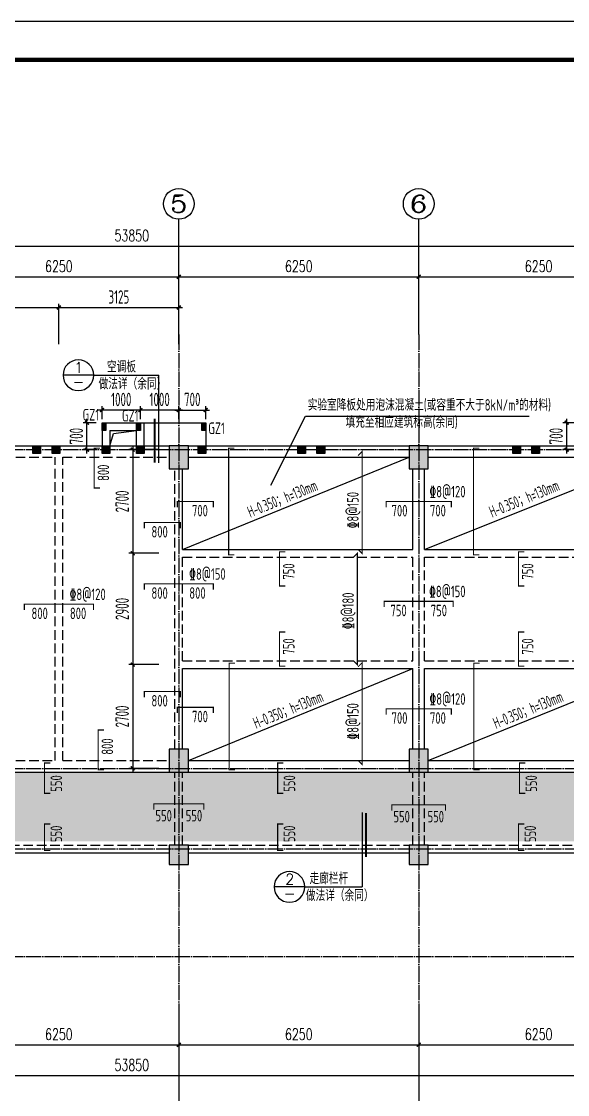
# Model space of a CAD drawing. Extents: x 139600 to 234074, y -135459 to 284050.
# Drawn here: x 174150 to 188378, y -119895 to -91950 of the extents above; entities that cross this region are included whole.
import ezdxf
from ezdxf.enums import TextEntityAlignment as Align

# ---------------------------------------------------------------- set-up
doc = ezdxf.new("R2010")
doc.units = 0
doc.header["$LTSCALE"] = 100
for name, pattern in [('DASHED', [0.75, 0.5, -0.25]), ('DOTE', [2.42, 2, -0.2, 0.02, -0.2]), ('HIDDEN', [7, 5, -2])]:
    doc.linetypes.add(name, pattern=pattern)
doc.layers.get('0').update_dxf_attribs({"linetype": 'CONTINUOUS'})
doc.layers.get('Defpoints').update_dxf_attribs({"linetype": 'CONTINUOUS'})
for name, color, linetype in [('AXIS', 3, 'CONTINUOUS'), ('AXIS_TEXT', 7, 'CONTINUOUS'), ('BEAM', 4, 'DASHED'), ('BEAM_CON', 4, 'CONTINUOUS'), ('B挑板&檐线', 6, 'CONTINUOUS'), ('B板筋标注', 7, 'CONTINUOUS'), ('B板细部尺寸标注', 9, 'CONTINUOUS'), ('COLU', 7, 'CONTINUOUS'), ('DOTE', 8, 'DOTE'), ('D大样&索引', 7, 'CONTINUOUS'), ('D洞口边线', 6, 'CONTINUOUS'), ('FSK_FREIN', 2, 'CONTINUOUS'), ('FSK_FTEXT', 4, 'CONTINUOUS'), ('FSK_ZREIN', 1, 'CONTINUOUS'), ('FSK_ZTEXT', 3, 'CONTINUOUS'), ('GZ', 2, 'CONTINUOUS'), ('图框', 7, 'CONTINUOUS')]:
    doc.layers.add(name, color=color, linetype=linetype)
doc.styles.add('_TCH_AXIS', font='COMPLEX', dxfattribs={"bigfont": 'GBCBIG'})
doc.styles.add('_TCH_DIM', font='tssdeng.shx', dxfattribs={"width": 0.7, "bigfont": '1.shx'})
doc.styles.add('_TCH_DIM_T3', font='simplex_.ttf', dxfattribs={"width": 0.705882, "bigfont": 'GBCBIG'})
doc.styles.add('BW_Rein', font='Tssdeng.shx', dxfattribs={"width": 0.7, "bigfont": 'hztxt.shx'})
doc.styles.add('COMP', font='COMPLEX', dxfattribs={"bigfont": 'hztxt'})
doc.styles.add('COMPLEX', font='COMPLEX')
doc.styles.add('TSSD_Dimension', font='tssdeng.shx', dxfattribs={"width": 0.62, "bigfont": '1.shx'})
doc.styles.add('TSSD_Rein', font='Tssdeng.shx', dxfattribs={"width": 0.7, "bigfont": '1.shx'})
doc.dimstyles.new('_TCH_ARCH&&100', dxfattribs={"dimtxt": 297.5, "dimasz": 100, "dimexe": 250, "dimexo": 300, "dimgap": 126.25, "dimtad": 1, "dimdec": 0, "dimzin": 0, "dimdsep": 46, "dimtxsty": '_TCH_DIM_T3', "dimblk": 'ARCHTICK', "dimcen": 0.09, "dimclrt": 7, "dimazin": 2, "dimtfac": 1, "dimtdec": 0, "dimtix": 1, "dimtmove": 2, "dimatfit": 3, "dimfxl": 1, "dimtolj": 1, "dimtzin": 0, "dimarcsym": 0})
doc.dimstyles.new('TSSD_100_100', dxfattribs={"dimtxt": 350, "dimasz": 100, "dimexe": 100, "dimexo": 250, "dimgap": 100, "dimtad": 1, "dimdec": 0, "dimzin": 0, "dimdsep": 46, "dimtxsty": 'TSSD_Dimension', "dimblk": 'ARCHTICK', "dimblk1": 'ARCHTICK', "dimblk2": 'ARCHTICK', "dimcen": 0, "dimdle": 100, "dimclrt": 7, "dimadec": 0, "dimazin": 0, "dimtfac": 1, "dimtdec": 0, "dimtix": 1, "dimtmove": 2, "dimatfit": 3, "dimfxl": 1, "dimtolj": 1, "dimtzin": 0, "dimarcsym": 0})
doc.dimstyles.new('TSSD_100_100$0', dxfattribs={"dimtxt": 350, "dimasz": 150, "dimexe": 100, "dimexo": 50, "dimgap": 100, "dimtad": 1, "dimdec": 0, "dimzin": 0, "dimdsep": 46, "dimtxsty": 'TSSD_Rein', "dimblk": 'OBLIQUE', "dimcen": 0, "dimdle": 100, "dimclrt": 7, "dimadec": 0, "dimazin": 0, "dimtfac": 1, "dimtdec": 0, "dimtix": 1, "dimtmove": 2, "dimatfit": 3, "dimfxl": 250, "dimtolj": 1, "dimtzin": 0, "dimarcsym": 0})

# ---------------------------------------------------------------- blocks, each defined once
blk = doc.blocks.new('_AXISO')
blk.add_circle((0, 0), 0.5)
at = {"layer": 'AXIS_TEXT', "style": 'COMPLEX', "width": 1.041667}
blk.add_attdef('A', text='', height=0.56, dxfattribs=at).set_placement((-0.25, -0.28), (0.25, -0.28), align=Align.FIT)
blk = doc.blocks.new('_ArchTick')
at = {"color": 0, "linetype": 'ByBlock', "const_width": 0.4}
blk.add_lwpolyline([(-0.5, -0.5), (0.5, 0.5)], dxfattribs=at)
blk = doc.blocks.new('*D17')
at = {"layer": 'AXIS', "color": 0, "lineweight": -2}
for p, q in [((172000, -99800), (172000, -98350)), ((178250, -99800), (178250, -98350)), ((172000, -98600), (178250, -98600))]:
    blk.add_line(p, q, dxfattribs=at)
at = {"layer": 'Defpoints', "color": 0}
for p in [(178250, -98600), (172000, -100100), (178250, -100100)]:
    blk.add_point(p, dxfattribs=at)
at = {"layer": 'AXIS', "color": 0, "lineweight": -2, "xscale": 100, "yscale": 100, "zscale": 100, "rotation": 180}
blk.add_blockref('_ArchTick', (172000, -98600), dxfattribs=at)
at = {"layer": 'AXIS', "color": 0, "lineweight": -2, "xscale": 100, "yscale": 100, "zscale": 100}
blk.add_blockref('_ArchTick', (178250, -98600), dxfattribs=at)
at = {"layer": 'AXIS', "color": 7, "insert": (175125, -98325), "char_height": 297.5, "attachment_point": 5, "style": '_TCH_DIM_T3'}
blk.add_mtext('\\A1;6250', dxfattribs=at)
blk = doc.blocks.new('*D18')
at = {"layer": 'AXIS', "color": 0, "lineweight": -2}
for p, q in [((178250, -99800), (178250, -98350)), ((184500, -99800), (184500, -98350)), ((178250, -98600), (184500, -98600))]:
    blk.add_line(p, q, dxfattribs=at)
at = {"layer": 'Defpoints', "color": 0}
for p in [(184500, -98600), (178250, -100100), (184500, -100100)]:
    blk.add_point(p, dxfattribs=at)
at = {"layer": 'AXIS', "color": 0, "lineweight": -2, "xscale": 100, "yscale": 100, "zscale": 100, "rotation": 180}
blk.add_blockref('_ArchTick', (178250, -98600), dxfattribs=at)
at = {"layer": 'AXIS', "color": 0, "lineweight": -2, "xscale": 100, "yscale": 100, "zscale": 100}
blk.add_blockref('_ArchTick', (184500, -98600), dxfattribs=at)
at = {"layer": 'AXIS', "color": 7, "insert": (181375, -98325), "char_height": 297.5, "attachment_point": 5, "style": '_TCH_DIM_T3'}
blk.add_mtext('\\A1;6250', dxfattribs=at)
blk = doc.blocks.new('*D19')
at = {"layer": 'AXIS', "color": 0, "lineweight": -2}
for p, q in [((184500, -99800), (184500, -98350)), ((190750, -99800), (190750, -98350)), ((184500, -98600), (190750, -98600))]:
    blk.add_line(p, q, dxfattribs=at)
at = {"layer": 'Defpoints', "color": 0}
for p in [(190750, -98600), (184500, -100100), (190750, -100100)]:
    blk.add_point(p, dxfattribs=at)
at = {"layer": 'AXIS', "color": 0, "lineweight": -2, "xscale": 100, "yscale": 100, "zscale": 100, "rotation": 180}
blk.add_blockref('_ArchTick', (184500, -98600), dxfattribs=at)
at = {"layer": 'AXIS', "color": 0, "lineweight": -2, "xscale": 100, "yscale": 100, "zscale": 100}
blk.add_blockref('_ArchTick', (190750, -98600), dxfattribs=at)
at = {"layer": 'AXIS', "color": 7, "insert": (187625, -98325), "char_height": 297.5, "attachment_point": 5, "style": '_TCH_DIM_T3'}
blk.add_mtext('\\A1;6250', dxfattribs=at)
blk = doc.blocks.new('*D23')
at = {"layer": 'AXIS', "color": 0, "lineweight": -2}
for p, q in [((172000, -117900), (172000, -118850)), ((178250, -117900), (178250, -118850)), ((172000, -118600), (178250, -118600))]:
    blk.add_line(p, q, dxfattribs=at)
at = {"layer": 'Defpoints', "color": 0}
for p in [(172000, -117600), (178250, -117600), (178250, -118600)]:
    blk.add_point(p, dxfattribs=at)
at = {"layer": 'AXIS', "color": 0, "lineweight": -2, "xscale": 100, "yscale": 100, "zscale": 100, "rotation": 180}
blk.add_blockref('_ArchTick', (172000, -118600), dxfattribs=at)
at = {"layer": 'AXIS', "color": 0, "lineweight": -2, "xscale": 100, "yscale": 100, "zscale": 100}
blk.add_blockref('_ArchTick', (178250, -118600), dxfattribs=at)
at = {"layer": 'AXIS', "color": 7, "insert": (175125, -118325), "char_height": 297.5, "attachment_point": 5, "style": '_TCH_DIM_T3'}
blk.add_mtext('\\A1;6250', dxfattribs=at)
blk = doc.blocks.new('*D24')
at = {"layer": 'AXIS', "color": 0, "lineweight": -2}
for p, q in [((178250, -117900), (178250, -118850)), ((184500, -117900), (184500, -118850)), ((178250, -118600), (184500, -118600))]:
    blk.add_line(p, q, dxfattribs=at)
at = {"layer": 'Defpoints', "color": 0}
for p in [(178250, -117600), (184500, -117600), (184500, -118600)]:
    blk.add_point(p, dxfattribs=at)
at = {"layer": 'AXIS', "color": 0, "lineweight": -2, "xscale": 100, "yscale": 100, "zscale": 100, "rotation": 180}
blk.add_blockref('_ArchTick', (178250, -118600), dxfattribs=at)
at = {"layer": 'AXIS', "color": 0, "lineweight": -2, "xscale": 100, "yscale": 100, "zscale": 100}
blk.add_blockref('_ArchTick', (184500, -118600), dxfattribs=at)
at = {"layer": 'AXIS', "color": 7, "insert": (181375, -118325), "char_height": 297.5, "attachment_point": 5, "style": '_TCH_DIM_T3'}
blk.add_mtext('\\A1;6250', dxfattribs=at)
blk = doc.blocks.new('*D25')
at = {"layer": 'AXIS', "color": 0, "lineweight": -2}
for p, q in [((184500, -117900), (184500, -118850)), ((190750, -117900), (190750, -118850)), ((184500, -118600), (190750, -118600))]:
    blk.add_line(p, q, dxfattribs=at)
at = {"layer": 'Defpoints', "color": 0}
for p in [(184500, -117600), (190750, -117600), (190750, -118600)]:
    blk.add_point(p, dxfattribs=at)
at = {"layer": 'AXIS', "color": 0, "lineweight": -2, "xscale": 100, "yscale": 100, "zscale": 100, "rotation": 180}
blk.add_blockref('_ArchTick', (184500, -118600), dxfattribs=at)
at = {"layer": 'AXIS', "color": 0, "lineweight": -2, "xscale": 100, "yscale": 100, "zscale": 100}
blk.add_blockref('_ArchTick', (190750, -118600), dxfattribs=at)
at = {"layer": 'AXIS', "color": 7, "insert": (187625, -118325), "char_height": 297.5, "attachment_point": 5, "style": '_TCH_DIM_T3'}
blk.add_mtext('\\A1;6250', dxfattribs=at)
blk = doc.blocks.new('*D30')
at = {"layer": 'AXIS', "color": 0, "lineweight": -2}
for p, q in [((150100, -117900), (150100, -119650)), ((203950, -117900), (203950, -119650)), ((150100, -119400), (203950, -119400))]:
    blk.add_line(p, q, dxfattribs=at)
at = {"layer": 'Defpoints', "color": 0}
for p in [(150100, -117600), (203950, -117600), (203950, -119400)]:
    blk.add_point(p, dxfattribs=at)
at = {"layer": 'AXIS', "color": 0, "lineweight": -2, "xscale": 100, "yscale": 100, "zscale": 100, "rotation": 180}
blk.add_blockref('_ArchTick', (150100, -119400), dxfattribs=at)
at = {"layer": 'AXIS', "color": 0, "lineweight": -2, "xscale": 100, "yscale": 100, "zscale": 100}
blk.add_blockref('_ArchTick', (203950, -119400), dxfattribs=at)
at = {"layer": 'AXIS', "color": 7, "insert": (177025, -119125), "char_height": 297.5, "attachment_point": 5, "style": '_TCH_DIM_T3'}
blk.add_mtext('\\A1;53850', dxfattribs=at)
blk = doc.blocks.new('*D40')
at = {"layer": 'B板细部尺寸标注', "color": 0, "lineweight": -2}
for p, q in [((175025, -99400), (178350, -99400)), ((175125, -100355), (175125, -99300)), ((178250, -100355), (178250, -99300))]:
    blk.add_line(p, q, dxfattribs=at)
at = {"layer": 'Defpoints', "color": 0}
for p in [(178250, -99400), (175125, -100605), (178250, -100605)]:
    blk.add_point(p, dxfattribs=at)
at = {"layer": 'B板细部尺寸标注', "color": 0, "lineweight": -2, "xscale": 100, "yscale": 100, "zscale": 100, "rotation": 180}
blk.add_blockref('_ArchTick', (175125, -99400), dxfattribs=at)
at = {"layer": 'B板细部尺寸标注', "color": 0, "lineweight": -2, "xscale": 100, "yscale": 100, "zscale": 100}
blk.add_blockref('_ArchTick', (178250, -99400), dxfattribs=at)
at = {"layer": 'B板细部尺寸标注', "color": 7, "insert": (176688, -99125), "char_height": 350, "attachment_point": 5, "style": 'TSSD_Dimension'}
blk.add_mtext('\\A1;3125', dxfattribs=at)
blk = doc.blocks.new('*D41')
at = {"layer": 'B板细部尺寸标注', "color": 0, "lineweight": -2}
for p, q in [((171900, -99400), (175225, -99400)), ((172000, -100355), (172000, -99300)), ((175125, -100355), (175125, -99300))]:
    blk.add_line(p, q, dxfattribs=at)
at = {"layer": 'Defpoints', "color": 0}
for p in [(175125, -99400), (172000, -100605), (175125, -100605)]:
    blk.add_point(p, dxfattribs=at)
at = {"layer": 'B板细部尺寸标注', "color": 0, "lineweight": -2, "xscale": 100, "yscale": 100, "zscale": 100, "rotation": 180}
blk.add_blockref('_ArchTick', (172000, -99400), dxfattribs=at)
at = {"layer": 'B板细部尺寸标注', "color": 0, "lineweight": -2, "xscale": 100, "yscale": 100, "zscale": 100}
blk.add_blockref('_ArchTick', (175125, -99400), dxfattribs=at)
at = {"layer": 'B板细部尺寸标注', "color": 7, "insert": (173562, -99125), "char_height": 350, "attachment_point": 5, "style": 'TSSD_Dimension'}
blk.add_mtext('\\A1;3125', dxfattribs=at)
blk = doc.blocks.new('*D44')
at = {"layer": 'B板细部尺寸标注', "color": 0, "lineweight": -2}
for p, q in [((177733, -103100), (176950, -103100)), ((177050, -103000), (177050, -105900)), ((177733, -105800), (176950, -105800))]:
    blk.add_line(p, q, dxfattribs=at)
at = {"layer": 'Defpoints', "color": 0}
for p in [(177983, -103100), (177050, -105800), (177983, -105800)]:
    blk.add_point(p, dxfattribs=at)
at = {"layer": 'B板细部尺寸标注', "color": 0, "lineweight": -2, "xscale": 100, "yscale": 100, "zscale": 100}
for p, rotation in [((177050, -103100), 90), ((177050, -105800), 270)]:
    blk.add_blockref('_ArchTick', p, dxfattribs=dict(at, rotation=rotation))
at = {"layer": 'B板细部尺寸标注', "color": 7, "insert": (176775, -104450), "char_height": 350, "attachment_point": 5, "rotation": 90, "style": 'TSSD_Dimension'}
blk.add_mtext('\\A1;2700', dxfattribs=at)
blk = doc.blocks.new('*D45')
at = {"layer": 'B板细部尺寸标注', "color": 0, "lineweight": -2}
for p, q in [((177733, -105800), (176950, -105800)), ((177050, -105700), (177050, -108800)), ((177733, -108700), (176950, -108700))]:
    blk.add_line(p, q, dxfattribs=at)
at = {"layer": 'Defpoints', "color": 0}
for p in [(177983, -105800), (177050, -108700), (177983, -108700)]:
    blk.add_point(p, dxfattribs=at)
at = {"layer": 'B板细部尺寸标注', "color": 0, "lineweight": -2, "xscale": 100, "yscale": 100, "zscale": 100}
for p, rotation in [((177050, -105800), 90), ((177050, -108700), 270)]:
    blk.add_blockref('_ArchTick', p, dxfattribs=dict(at, rotation=rotation))
at = {"layer": 'B板细部尺寸标注', "color": 7, "insert": (176775, -107250), "char_height": 350, "attachment_point": 5, "rotation": 90, "style": 'TSSD_Dimension'}
blk.add_mtext('\\A1;2900', dxfattribs=at)
blk = doc.blocks.new('*D46')
at = {"layer": 'B板细部尺寸标注', "color": 0, "lineweight": -2}
for p, q in [((177733, -108700), (176950, -108700)), ((177050, -108600), (177050, -111500)), ((177733, -111400), (176950, -111400))]:
    blk.add_line(p, q, dxfattribs=at)
at = {"layer": 'Defpoints', "color": 0}
for p in [(177983, -108700), (177050, -111400), (177983, -111400)]:
    blk.add_point(p, dxfattribs=at)
at = {"layer": 'B板细部尺寸标注', "color": 0, "lineweight": -2, "xscale": 100, "yscale": 100, "zscale": 100}
for p, rotation in [((177050, -108700), 90), ((177050, -111400), 270)]:
    blk.add_blockref('_ArchTick', p, dxfattribs=dict(at, rotation=rotation))
at = {"layer": 'B板细部尺寸标注', "color": 7, "insert": (176775, -110050), "char_height": 350, "attachment_point": 5, "rotation": 90, "style": 'TSSD_Dimension'}
blk.add_mtext('\\A1;2700', dxfattribs=at)
blk = doc.blocks.new('A$C000F6301')
at = {"layer": 'D大样&索引', "color": 6}
blk.add_line((0, 0), (800, 0), dxfattribs=at)
blk.add_circle((400, 0), 400, dxfattribs=at)
blk = doc.blocks.new('A2+1_2')
at = {"layer": '图框'}
blk.add_lwpolyline([(0, 0), (89100, 0), (89100, 42000), (0, 42000)], close=True, dxfattribs=at)
at = {"layer": '图框', "const_width": 120}
blk.add_lwpolyline([(2500, 1000), (88100, 1000), (88100, 41000), (2500, 41000)], close=True, dxfattribs=at)
blk = doc.blocks.new('*D1673')
at = {"layer": 'B板细部尺寸标注', "color": 0, "lineweight": -2}
for p, q in [((176100, -102400), (175756, -102400)), ((175856, -103200), (175856, -102300)), ((176100, -103100), (175756, -103100))]:
    blk.add_line(p, q, dxfattribs=at)
at = {"layer": 'Defpoints', "color": 0}
for p in [(175856, -102400), (176350, -102400), (176350, -103100)]:
    blk.add_point(p, dxfattribs=at)
at = {"layer": 'B板细部尺寸标注', "color": 0, "lineweight": -2, "xscale": 100, "yscale": 100, "zscale": 100}
for p, rotation in [((175856, -102400), 90), ((175856, -103100), 270)]:
    blk.add_blockref('_ArchTick', p, dxfattribs=dict(at, rotation=rotation))
at = {"layer": 'B板细部尺寸标注', "color": 7, "insert": (175581, -102750), "char_height": 350, "attachment_point": 5, "rotation": 90, "style": 'TSSD_Dimension'}
blk.add_mtext('\\A1;700', dxfattribs=at)
blk = doc.blocks.new('*D1674')
at = {"layer": 'B板细部尺寸标注', "color": 0, "lineweight": -2}
for p, q in [((178250, -102307), (178250, -101969)), ((178950, -102307), (178950, -101969)), ((178150, -102069), (179050, -102069))]:
    blk.add_line(p, q, dxfattribs=at)
at = {"layer": 'Defpoints', "color": 0}
for p in [(178950, -102069), (178250, -102557), (178950, -102557)]:
    blk.add_point(p, dxfattribs=at)
at = {"layer": 'B板细部尺寸标注', "color": 0, "lineweight": -2, "xscale": 100, "yscale": 100, "zscale": 100, "rotation": 180}
blk.add_blockref('_ArchTick', (178250, -102069), dxfattribs=at)
at = {"layer": 'B板细部尺寸标注', "color": 0, "lineweight": -2, "xscale": 100, "yscale": 100, "zscale": 100}
blk.add_blockref('_ArchTick', (178950, -102069), dxfattribs=at)
at = {"layer": 'B板细部尺寸标注', "color": 7, "insert": (178600, -101794), "char_height": 350, "attachment_point": 5, "style": 'TSSD_Dimension'}
blk.add_mtext('\\A1;700', dxfattribs=at)
blk = doc.blocks.new('*D1675')
at = {"layer": 'B板细部尺寸标注', "color": 0, "lineweight": -2}
for p, q in [((177250, -102307), (177250, -101969)), ((178250, -102307), (178250, -101969)), ((178350, -102069), (177150, -102069))]:
    blk.add_line(p, q, dxfattribs=at)
at = {"layer": 'Defpoints', "color": 0}
for p in [(177250, -102069), (177250, -102557), (178250, -102557)]:
    blk.add_point(p, dxfattribs=at)
at = {"layer": 'B板细部尺寸标注', "color": 0, "lineweight": -2, "xscale": 100, "yscale": 100, "zscale": 100, "rotation": 180}
blk.add_blockref('_ArchTick', (177250, -102069), dxfattribs=at)
at = {"layer": 'B板细部尺寸标注', "color": 0, "lineweight": -2, "xscale": 100, "yscale": 100, "zscale": 100}
blk.add_blockref('_ArchTick', (178250, -102069), dxfattribs=at)
at = {"layer": 'B板细部尺寸标注', "color": 7, "insert": (177750, -101794), "char_height": 350, "attachment_point": 5, "style": 'TSSD_Dimension'}
blk.add_mtext('\\A1;1000', dxfattribs=at)
blk = doc.blocks.new('*D1676')
at = {"layer": 'B板细部尺寸标注', "color": 0, "lineweight": -2}
for p, q in [((176250, -102307), (176250, -101969)), ((177250, -102307), (177250, -101969)), ((177350, -102069), (176150, -102069))]:
    blk.add_line(p, q, dxfattribs=at)
at = {"layer": 'Defpoints', "color": 0}
for p in [(176250, -102069), (176250, -102557), (177250, -102557)]:
    blk.add_point(p, dxfattribs=at)
at = {"layer": 'B板细部尺寸标注', "color": 0, "lineweight": -2, "xscale": 100, "yscale": 100, "zscale": 100, "rotation": 180}
blk.add_blockref('_ArchTick', (176250, -102069), dxfattribs=at)
at = {"layer": 'B板细部尺寸标注', "color": 0, "lineweight": -2, "xscale": 100, "yscale": 100, "zscale": 100}
blk.add_blockref('_ArchTick', (177250, -102069), dxfattribs=at)
at = {"layer": 'B板细部尺寸标注', "color": 7, "insert": (176750, -101794), "char_height": 350, "attachment_point": 5, "style": 'TSSD_Dimension'}
blk.add_mtext('\\A1;1000', dxfattribs=at)
blk = doc.blocks.new('*D1677')
at = {"layer": 'B板细部尺寸标注', "color": 0, "lineweight": -2}
for p, q in [((188600, -102400), (188256, -102400)), ((188356, -103200), (188356, -102300)), ((188600, -103100), (188256, -103100))]:
    blk.add_line(p, q, dxfattribs=at)
at = {"layer": 'Defpoints', "color": 0}
for p in [(188356, -102400), (188850, -102400), (188850, -103100)]:
    blk.add_point(p, dxfattribs=at)
at = {"layer": 'B板细部尺寸标注', "color": 0, "lineweight": -2, "xscale": 100, "yscale": 100, "zscale": 100}
for p, rotation in [((188356, -102400), 90), ((188356, -103100), 270)]:
    blk.add_blockref('_ArchTick', p, dxfattribs=dict(at, rotation=rotation))
at = {"layer": 'B板细部尺寸标注', "color": 7, "insert": (188081, -102750), "char_height": 350, "attachment_point": 5, "rotation": 90, "style": 'TSSD_Dimension'}
blk.add_mtext('\\A1;700', dxfattribs=at)
blk = doc.blocks.new('GZ')
at = {"layer": 'GZ'}
blk.add_hatch(color=252, dxfattribs=at).paths.add_polyline_path([(200, 0), (0, 0), (0, 200), (200, 200)])
at = {"layer": 'GZ', "color": 2}
blk.add_lwpolyline([(200, 0), (0, 0), (0, 200), (200, 200)], close=True, dxfattribs=at)
blk = doc.blocks.new('GZ1')
at = {"layer": 'GZ'}
blk.add_hatch(color=252, dxfattribs=at).paths.add_polyline_path([(100, 200), (0, 200), (0, 0), (100, 0)])
at = {"layer": 'GZ', "color": 2}
blk.add_lwpolyline([(100, 0), (0, 0), (0, 200), (100, 200)], close=True, dxfattribs=at)
blk = doc.blocks.new('A$C7B5C40C7')
at = {"layer": 'GZ'}
for name, p in [('GZ1', (26250, 400)), ('GZ1', (27150, 400)), ('GZ1', (28850, 400)), ('GZ', (24450, -200)), ('GZ', (24950, -200)), ('GZ', (31350, -200)), ('GZ', (31850, -200)), ('GZ', (36950, -200)), ('GZ', (37450, -200)), ('GZ', (26250, -200)), ('GZ', (27150, -200)), ('GZ', (28750, -200))]:
    blk.add_blockref(name, p, dxfattribs=at)
at = {"layer": 'GZ', "color": 2, "style": '_TCH_DIM', "width": 0.705882}
for p in [(25744, 657), (26769, 632), (29019, 307)]:
    blk.add_text('GZ1', height=300, dxfattribs=at).set_placement(p)
blk = doc.blocks.new('*D1899')
at = {"layer": 'AXIS', "color": 0, "lineweight": -2}
for p, q in [((150100, -99000), (150100, -97550)), ((150100, -97800), (203950, -97800)), ((203950, -99000), (203950, -97550))]:
    blk.add_line(p, q, dxfattribs=at)
at = {"layer": 'Defpoints', "color": 0}
for p in [(203950, -97800), (150100, -99300), (203950, -99300)]:
    blk.add_point(p, dxfattribs=at)
at = {"layer": 'AXIS', "color": 0, "lineweight": -2, "xscale": 100, "yscale": 100, "zscale": 100, "rotation": 180}
blk.add_blockref('_ArchTick', (150100, -97800), dxfattribs=at)
at = {"layer": 'AXIS', "color": 0, "lineweight": -2, "xscale": 100, "yscale": 100, "zscale": 100}
blk.add_blockref('_ArchTick', (203950, -97800), dxfattribs=at)
at = {"layer": 'AXIS', "color": 7, "insert": (177025, -97525), "char_height": 297.5, "attachment_point": 5, "style": '_TCH_DIM_T3'}
blk.add_mtext('\\A1;53850', dxfattribs=at)

msp = doc.modelspace()

# ---------------------------------------------------------------- hatches: boundary and pattern name
at = {"layer": 'B板筋标注'}
h = msp.add_hatch(dxfattribs=at)
h.set_pattern_fill('CROSS', color=6, scale=50, style=0)
h.set_pattern_definition([(0, (150000, 0), (317.5, 317.5), [158.75, -476.25]), (90, (150079.38, -79.38), (-317.5, 317.5), [158.75, -476.25])])
h.paths.add_polyline_path([(150300, -113300), (190650, -113300), (190650, -113500), (205650, -113500), (205650, -111500), (197750, -111500), (197750, -111200), (190950, -111200), (190950, -111500), (150300, -111500)])
at = {"layer": 'COLU'}
for points in [[(178500, -103600), (178500, -103000), (178000, -103000), (178000, -103600)], [(184750, -103600), (184750, -103000), (184250, -103000), (184250, -103600)], [(178500, -111500), (178500, -110900), (178000, -110900), (178000, -111500)], [(184750, -111500), (184750, -110900), (184250, -110900), (184250, -111500)], [(178500, -113900), (178500, -113400), (178000, -113400), (178000, -113900)], [(184750, -113900), (184750, -113400), (184250, -113400), (184250, -113900)]]:
    msp.add_hatch(color=251, dxfattribs=at).paths.add_polyline_path(points)

# ---------------------------------------------------------------- linework, layer by layer
at = {"layer": 'AXIS'}
for p, q in [((178250, -100100), (178250, -97100)), ((184500, -100100), (184500, -97100)), ((178250, -117600), (178250, -120100)), ((184500, -117600), (184500, -120100))]:
    msp.add_line(p, q, dxfattribs=at)
at = {"layer": 'BEAM', "linetype": 'HIDDEN', "ltscale": 0.5}
for p, q in [((172250, -103300), (175025, -103300)), ((175025, -111200), (175025, -103300)), ((175225, -103300), (178000, -103300)), ((175225, -111200), (175225, -103300)), ((178150, -110900), (178150, -103600)), ((178350, -105900), (184350, -105900)), ((178350, -108600), (178350, -105900)), ((184350, -108600), (184350, -105900)), ((184650, -105900), (190650, -105900)), ((184650, -108600), (184650, -105900)), ((178350, -108600), (184350, -108600)), ((184650, -108600), (190650, -108600)), ((172250, -111200), (175025, -111200)), ((175225, -111200), (178000, -111200)), ((178150, -113400), (178150, -111500)), ((178350, -113400), (178350, -111500)), ((184350, -113400), (184350, -111500)), ((184650, -113400), (184650, -111500)), ((172100, -113400), (178000, -113400)), ((178500, -113400), (184250, -113400)), ((184750, -113400), (190651.7, -113400))]:
    msp.add_line(p, q, dxfattribs=at)
at = {"layer": 'BEAM_CON'}
for p, q in [((176250, -102400), (177350, -102400)), ((176250, -102400), (176250, -103000)), ((177350, -103000), (177350, -102400)), ((176450, -102600), (177150, -102600)), ((176450, -102600), (176450, -103000)), ((177150, -103000), (177150, -102600)), ((172250, -103000), (176250, -103000)), ((176450, -103000), (177150, -103000)), ((177350, -103000), (178000, -103000)), ((178500, -103000), (184250, -103000)), ((184750, -103000), (188750, -103000)), ((178500, -103300), (184250, -103300)), ((184750, -103300), (190650, -103300)), ((178350, -105700), (178350, -103600)), ((184350, -105700), (184350, -103600)), ((184650, -105700), (184650, -103600)), ((178350, -105700), (184350, -105700)), ((184650, -105700), (190650, -105700)), ((178350, -108800), (184350, -108800)), ((178350, -110900), (178350, -108800)), ((184350, -110900), (184350, -108800)), ((184650, -108800), (190650, -108800)), ((184650, -110900), (184650, -108800)), ((178500, -111200), (184250, -111200)), ((184750, -111200), (190650, -111200)), ((172250, -111500), (178000, -111500)), ((178500, -111500), (184250, -111500)), ((184750, -111500), (190650, -111500)), ((172100, -113600), (178000, -113600)), ((178500, -113600), (184250, -113600)), ((184750, -113600), (190650, -113600))]:
    msp.add_line(p, q, dxfattribs=at)
at = {"layer": 'B挑板&檐线'}
msp.add_lwpolyline([(177350, -103000), (177350, -102400), (178950, -102400), (178950, -103000)], dxfattribs=at)
at = {"layer": 'B板筋标注'}
for p, q in [((180650, -104025), (181550, -102225)), ((181550, -102225), (187375, -102225)), ((178350, -105700), (184250, -103300)), ((184650, -105700), (190650, -103300)), ((178500, -111200), (184350, -108800)), ((184750, -111200), (190650, -108800))]:
    msp.add_line(p, q, dxfattribs=at)
at = {"layer": 'COLU'}
for points in [[(178500, -103600), (178500, -103000), (178000, -103000), (178000, -103600)], [(184750, -103600), (184750, -103000), (184250, -103000), (184250, -103600)], [(178500, -111500), (178500, -110900), (178000, -110900), (178000, -111500)], [(184750, -111500), (184750, -110900), (184250, -110900), (184250, -111500)], [(178500, -113900), (178500, -113400), (178000, -113400), (178000, -113900)], [(184750, -113900), (184750, -113400), (184250, -113400), (184250, -113900)]]:
    msp.add_lwpolyline(points, close=True, dxfattribs=at)
at = {"layer": 'DOTE', "ltscale": 2}
for p, q in [((178250, -100100), (178250, -117600)), ((184500, -100100), (184500, -117600)), ((149100, -103100), (207300, -103100)), ((149100, -111400), (207200, -111400)), ((149100, -113500), (207300, -113500)), ((149100, -116300), (207300, -116300))]:
    msp.add_line(p, q, dxfattribs=at)
at = {"layer": 'D大样&索引', "color": 6}
for p, q in [((176033.1, -101162.5), (177725.4, -101162.5)), ((177725.4, -103446.6), (177725.4, -101162.5)), ((183025.4, -112553.4), (183025.4, -114487.5)), ((181533.1, -114487.5), (183025.4, -114487.5))]:
    msp.add_line(p, q, dxfattribs=at)
at = {"layer": 'D大样&索引', "color": 6, "const_width": 50}
for points in [[(177621.5, -102291.1), (177621.5, -103436.3)], [(183129.3, -113708.9), (183129.3, -112563.7)]]:
    msp.add_lwpolyline(points, dxfattribs=at)
at = {"layer": 'D洞口边线'}
msp.add_lwpolyline([(176450, -103000), (176545.8, -102679.2), (177150, -102600)], dxfattribs=at)
at = {"layer": 'FSK_FREIN', "const_width": 30}
for points in [[(176194.4, -104100), (176044.4, -104100), (176044.4, -103060), (176194.4, -103060)], [(179700.5, -105840), (179550.5, -105840), (179550.5, -103060), (179700.5, -103060)], [(186075.5, -105840), (185925.5, -105840), (185925.5, -103060), (186075.5, -103060)], [(178210, -104600), (178210, -104450), (179150, -104450), (179150, -104600)], [(183650, -104600), (183650, -104450), (185350, -104450), (185350, -104600)], [(177350, -105150), (177350, -105000), (178290, -105000), (178290, -105150)], [(181025, -106650), (180875, -106650), (180875, -105760), (181025, -105760)], [(187250, -106650), (187100, -106650), (187100, -105760), (187250, -105760)], [(177350, -106745.5), (177350, -106595.5), (179150, -106595.5), (179150, -106745.5)], [(174225, -107275), (174225, -107125), (176025, -107125), (176025, -107275)], [(183600, -107200), (183600, -107050), (185400, -107050), (185400, -107200)], [(181025, -108740), (180875, -108740), (180875, -107850), (181025, -107850)], [(187250, -108740), (187100, -108740), (187100, -107850), (187250, -107850)], [(179709.9, -111440), (179559.9, -111440), (179559.9, -108660), (179709.9, -108660)], [(186084.9, -111440), (185934.9, -111440), (185934.9, -108660), (186084.9, -108660)], [(177350, -109550), (177350, -109400), (178290, -109400), (178290, -109550)], [(178210, -109961.1), (178210, -109811.1), (179150, -109811.1), (179150, -109961.1)], [(183650, -110000), (183650, -109850), (185350, -109850), (185350, -110000)], [(176297.8, -111440), (176147.8, -111440), (176147.8, -110400), (176297.8, -110400)], [(174900, -112050), (174750, -112050), (174750, -111260), (174900, -111260)], [(180975, -112050), (180825, -112050), (180825, -111260), (180975, -111260)], [(187275, -112050), (187125, -112050), (187125, -111260), (187275, -111260)], [(177600, -112475), (177600, -112325), (178900, -112325), (178900, -112475)], [(183800, -112500), (183800, -112350), (185200, -112350), (185200, -112500)], [(174900, -113540), (174750, -113540), (174750, -112850), (174900, -112850)], [(180975, -113540), (180825, -113540), (180825, -112850), (180975, -112850)], [(187250, -113540), (187100, -113540), (187100, -112850), (187250, -112850)]]:
    msp.add_lwpolyline(points, dxfattribs=at)
at = {"layer": 'FSK_ZREIN', "const_width": 30}
for points in [[(182918.9, -103256.1), (183025, -103150), (183025, -105800), (182918.9, -105693.9)], [(182793.9, -105906.1), (182900, -105800), (182900, -108700), (182793.9, -108593.9)], [(182918.9, -108756.1), (183025, -108650), (183025, -111300), (182918.9, -111193.9)]]:
    msp.add_lwpolyline(points, dxfattribs=at)

# ---------------------------------------------------------------- block references
msp.add_blockref('A2+1_2', (139600, -133950))
at = {"layer": 'AXIS'}
ref = msp.add_blockref('_AXISO', (178250, -96700), dxfattribs=dict(at, xscale=800, yscale=800, zscale=800))
ref.add_attrib('A', '5', dxfattribs={"layer": 'AXIS_TEXT', "height": 452.5, "style": '_TCH_AXIS', "width": 1.5}).set_placement((178023.7, -96926.3), (178476.3, -96926.3), align=Align.FIT)
ref = msp.add_blockref('_AXISO', (184500, -96700), dxfattribs=dict(at, xscale=800, yscale=800, zscale=800))
ref.add_attrib('A', '6', dxfattribs={"layer": 'AXIS_TEXT', "height": 452.5, "style": '_TCH_AXIS', "width": 1.5}).set_placement((184273.7, -96926.3), (184726.3, -96926.3), align=Align.FIT)
at = {"layer": 'D大样&索引', "xscale": -1}
for p in [(176033.1, -101162.5), (181533.1, -114487.5)]:
    msp.add_blockref('A$C000F6301', p, dxfattribs=at)
at = {"layer": 'GZ'}
msp.add_blockref('A$C7B5C40C7', (150000, -103000), dxfattribs=at)

# ---------------------------------------------------------------- texts
at = {"layer": 'B板筋标注', "style": 'TSSD_Rein', "width": 0.7}
for s, p in [('实验室降板处用泡沫混凝土(或容重不大于8kN/m%%1403%%141的材料)', (181608.5, -102175)), ('填充至相应建筑标高(余同)', (182594, -102623.1))]:
    msp.add_text(s, height=300, dxfattribs=at).set_placement(p, align=Align.BOTTOM_LEFT)
at = {"layer": 'B板筋标注', "style": 'TSSD_Rein', "width": 0.6}
for p in [(180114.8, -104874.2), (186414.8, -104874.2), (180264.8, -110374.2), (186514.8, -110374.2)]:
    msp.add_text('H-0.350；h=130mm', height=300, rotation=22.13549, dxfattribs=at).set_placement(p)
at = {"layer": 'D大样&索引', "color": 6, "style": 'COMP'}
for s, p in [('1', (175640.5, -101098.8)), ('-', (175638.3, -101467.1)), ('2', (181140.5, -114423.8)), ('-', (181138.3, -114792.1))]:
    msp.add_text(s, height=275, dxfattribs=at).set_placement(p, align=Align.CENTER)
at = {"layer": 'D大样&索引', "color": 6, "style": 'TSSD_Rein', "width": 0.7}
for s, p in [('空调板', (176379.5, -101091.8)), ('做法详（余同）', (176160, -101533.7)), ('走廊栏杆', (181654.5, -114416.8)), ('做法详（余同）', (181560, -114858.7))]:
    msp.add_text(s, height=300, dxfattribs=at).set_placement(p)
at = {"layer": 'FSK_FTEXT', "style": 'BW_Rein', "width": 0.7}
for s, p in [('800', (176134.4, -103702.3)), ('750', (180965, -106275)), ('750', (187190, -106275)), ('750', (180965, -108225)), ('750', (187190, -108225)), ('800', (176237.8, -110832.7))]:
    msp.add_text(s, height=300, rotation=90, dxfattribs=at).set_placement(p, align=Align.TOP_CENTER)
for s, p in [('%%1328@120', (185720.2, -104344.2)), ('%%1328@150', (179470.2, -106489.7)), ('%%1328@120', (176345.2, -107019.2)), ('%%1328@150', (185720.2, -106944.2)), ('%%1328@120', (185720.2, -109744.2))]:
    msp.add_text(s, height=300, dxfattribs=at).set_placement(p, align=Align.RIGHT)
for s, p in [('700', (178800, -104540)), ('700', (184000, -104540)), ('700', (185000, -104540)), ('800', (177750, -105090)), ('800', (177750, -106685.5)), ('800', (178736.3, -106685.5)), ('800', (174625, -107215)), ('800', (175625, -107215)), ('750', (183975, -107140)), ('750', (185025, -107140)), ('800', (177750, -109490)), ('700', (178801.5, -109901.1)), ('700', (184000, -109940)), ('700', (185000, -109940))]:
    msp.add_text(s, height=300, dxfattribs=at).set_placement(p, align=Align.TOP_CENTER)
for p in [(174907.5, -111580), (180982.5, -111580), (187282.5, -111580)]:
    msp.add_text('550', height=300, rotation=90, dxfattribs=at).set_placement(p, align=Align.TOP_RIGHT)
for p in [(178070, -112482.5), (184270, -112507.5)]:
    msp.add_text('550', height=300, dxfattribs=at).set_placement(p, align=Align.TOP_RIGHT)
for p in [(178430, -112482.5), (184730, -112507.5)]:
    msp.add_text('550', height=300, dxfattribs=at).set_placement(p, align=Align.TOP_LEFT)
for p in [(174907.5, -113320), (180982.5, -113320), (187257.5, -113320)]:
    msp.add_text('550', height=300, rotation=90, dxfattribs=at).set_placement(p, align=Align.TOP_LEFT)
at = {"layer": 'FSK_ZTEXT', "style": 'BW_Rein', "width": 0.7}
for s, p in [('%%1328@150', (182935, -105154.3)), ('%%1328@180', (182810, -107779.3)), ('%%1328@150', (182935, -110654.3))]:
    msp.add_text(s, height=300, rotation=90, dxfattribs=at).set_placement(p)

# ---------------------------------------------------------------- dimensions: what is measured, and where the dimension line sits
at = {"layer": 'AXIS'}
for p1, p2, distance, picture, middle in [((150100, -99300), (203950, -99300), 1500, '*D1899', (177025, -97525)), ((172000, -100100), (178250, -100100), 1500, '*D17', (175125, -98325)), ((178250, -100100), (184500, -100100), 1500, '*D18', (181375, -98325)), ((184500, -100100), (190750, -100100), 1500, '*D19', (187625, -98325)), ((150100, -117600), (203950, -117600), -1800, '*D30', (177025, -119125)), ((172000, -117600), (178250, -117600), -1000, '*D23', (175125, -118325)), ((178250, -117600), (184500, -117600), -1000, '*D24', (181375, -118325)), ((184500, -117600), (190750, -117600), -1000, '*D25', (187625, -118325))]:
    dim = msp.add_aligned_dim(p1=p1, p2=p2, distance=distance, dimstyle='_TCH_ARCH&&100', dxfattribs=at)
    dim.commit()
    dim.dimension.update_dxf_attribs({"geometry": picture, "text_midpoint": middle})
at = {"layer": 'B板细部尺寸标注'}
for base, p1, p2, picture, middle in [((175125, -99400), (172000, -100605.1), (175125, -100605.1), '*D41', (173562.5, -99125)), ((178250, -99400), (175125, -100605.1), (178250, -100605.1), '*D40', (176687.5, -99125)), ((178950, -102069.3), (178250, -102557.3), (178950, -102557.3), '*D1674', (178600, -101794.3))]:
    dim = msp.add_linear_dim(base=base, p1=p1, p2=p2, dimstyle='TSSD_100_100', dxfattribs=at)
    dim.commit()
    dim.dimension.update_dxf_attribs({"geometry": picture, "text_midpoint": middle})
for base, p1, p2, picture, middle in [((176250, -102069.3), (177250, -102557.3), (176250, -102557.3), '*D1676', (176750, -101794.3)), ((177250, -102069.3), (178250, -102557.3), (177250, -102557.3), '*D1675', (177750, -101794.3))]:
    dim = msp.add_linear_dim(base=base, p1=p1, p2=p2, dimstyle='TSSD_100_100$0', override={"dimasz": 100, "dimexo": 250, "dimtxsty": 'TSSD_Dimension', "dimblk": 'ArchTick', "dimblk1": 'ArchTick', "dimblk2": 'ArchTick'}, dxfattribs=at)
    dim.commit()
    dim.dimension.update_dxf_attribs({"geometry": picture, "text_midpoint": middle})
for base, p1, p2, picture, middle in [((175856.2, -102400), (176350.5, -103100), (176350.5, -102400), '*D1673', (175581.2, -102750)), ((188356.2, -102400), (188850.5, -103100), (188850.5, -102400), '*D1677', (188081.2, -102750)), ((177050, -105800), (177982.5, -103100), (177982.5, -105800), '*D44', (176775, -104450)), ((177050, -108700), (177982.5, -105800), (177982.5, -108700), '*D45', (176775, -107250)), ((177050, -111400), (177982.5, -108700), (177982.5, -111400), '*D46', (176775, -110050))]:
    dim = msp.add_linear_dim(base=base, p1=p1, p2=p2, angle=90, dimstyle='TSSD_100_100', dxfattribs=at)
    dim.commit()
    dim.dimension.update_dxf_attribs({"geometry": picture, "text_midpoint": middle})

doc.saveas('drawing.dxf')
